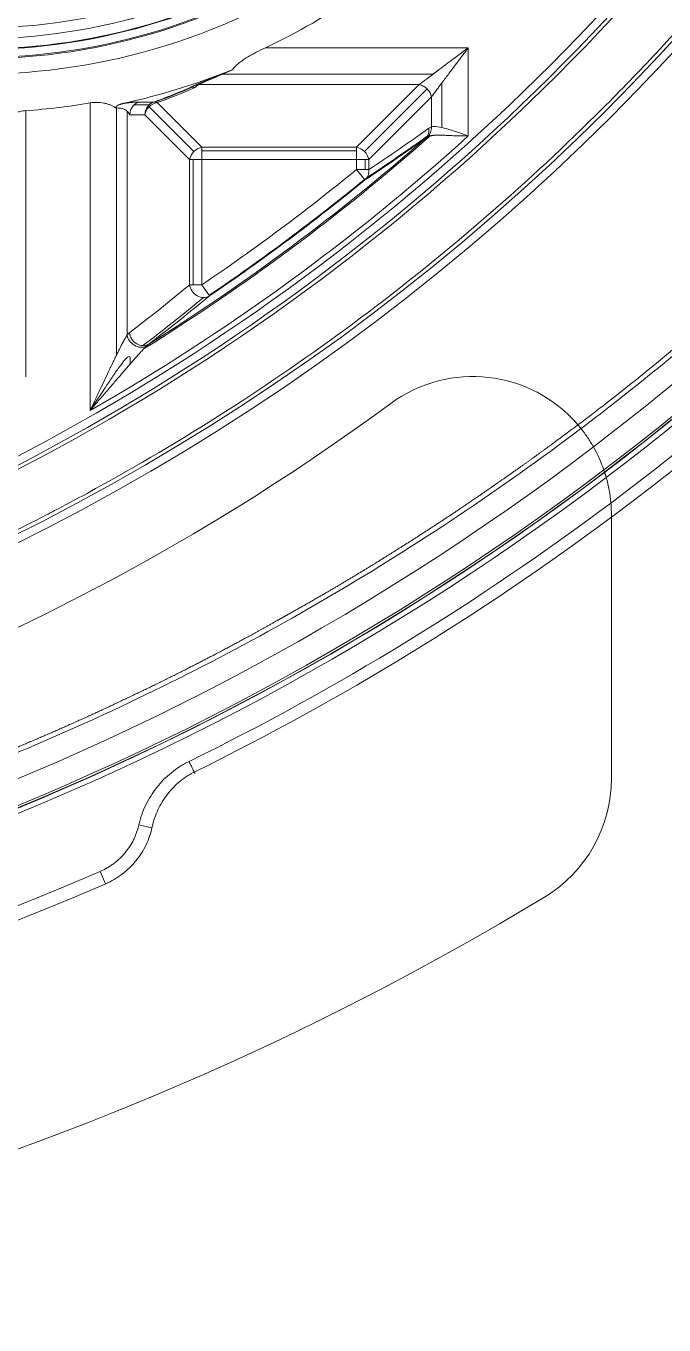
# Model space of a CAD drawing. Header units: millimetres. Extents: x 473 to 1051, y 289 to 609.
# Drawn here: x 671.45 to 695.4, y 348.24 to 396.96 of the extents above; entities that cross this region are included whole.
import ezdxf

# ---------------------------------------------------------------- set-up
doc = ezdxf.new("R2010")
doc.units = ezdxf.units.MM
doc.layers.add('core', color=7, linetype='Continuous', lineweight=20)

msp = doc.modelspace()

# ---------------------------------------------------------------- linework, layer by layer
at = {"layer": 'core', "lineweight": 13}
for p, q in [((688.052, 396.148), (680.441, 396.148)), ((688.052, 392.839), (688.052, 396.148)), ((686.727, 395.154), (678.814, 395.154)), ((677.93, 394.761), (686.204, 394.761)), ((683.853, 392.411), (686.204, 394.761)), ((687.058, 394.823), (687.058, 393.155)), ((684.157, 392.252), (686.508, 394.603)), ((686.666, 394.299), (684.315, 391.948)), ((686.666, 394.299), (686.666, 393.174)), ((671.453, 383.8), (671.453, 393.786)), ((673.859, 394.076), (673.859, 382.538)), ((674.853, 393.887), (674.853, 384.622)), ((675.245, 385.368), (675.245, 393.772)), ((677.754, 392.252), (676.077, 393.93)), ((676.381, 394.088), (678.058, 392.411)), ((677.596, 391.948), (675.919, 393.626)), ((683.853, 392.411), (678.058, 392.411)), ((678.058, 391.948), (678.058, 392.411)), ((678.058, 392.28), (683.853, 392.28)), ((683.853, 392.411), (683.853, 391.948)), ((677.596, 391.948), (678.058, 391.948)), ((677.596, 391.948), (677.596, 387.255)), ((677.727, 391.948), (677.727, 387.255)), ((678.058, 391.948), (683.853, 391.948)), ((678.058, 387.255), (678.058, 391.948)), ((683.853, 391.948), (684.315, 391.948)), ((683.853, 391.948), (683.853, 391.575)), ((684.184, 391.948), (684.184, 391.575)), ((684.315, 391.575), (684.315, 391.948)), ((684.315, 391.575), (683.853, 391.575)), ((683.853, 391.575), (684.171, 391.186)), ((678.058, 387.255), (677.596, 387.255)), ((678.058, 387.255), (678.34, 386.84)), ((676.182, 366.883), (675.688, 366.995)), ((674.444, 364.79), (674.243, 365.255))]:
    msp.add_line(p, q, dxfattribs=at)
at = {"layer": 'core', "lineweight": 18}
msp.add_line((693.422, 378.536), (693.422, 368.74), dxfattribs=at)
msp.add_line((693.422, 378.536), (693.422, 368.74), dxfattribs=at)
for centre, radius, start, end in [((633.422, 459.219), 100.547, 306.63636, 233.36541), ((633.422, 459.219), 99.038, 307.10125, 78.9399), ((633.422, 459.219), 98.958, 307.11669, 78.9275), ((633.422, 459.219), 98.032, 307.23998, 37.69294), ((669.638, 418.979), 25.259, 295.3221, 304.3965), ((669.638, 418.979), 25.515, 282.4158, 291.5267), ((669.638, 418.979), 25.259, 274.1211, 279.6194), ((688.222, 378.613), 5.2, 40.6312, 126.3111), ((688.222, 378.613), 5.2, 40.6236, 126.3111), ((633.422, 453.183), 87.341, 233.68891, 306.31109), ((633.422, 453.183), 87.341, 233.68891, 306.31109), ((633.422, 459.219), 98.032, 232.76002, 307.23998), ((688.222, 378.613), 5.2, 19.0456, 29.5258), ((688.222, 378.613), 5.2, 19.0456, 29.5258), ((633.422, 459.219), 99.038, 232.89875, 307.10125), ((633.422, 459.219), 98.958, 232.88331, 307.11669), ((688.222, 378.613), 5.2, 5.0557, 15.7619), ((688.222, 378.613), 5.2, 5.0557, 15.7619), ((633.422, 459.219), 100.547, 296.1974, 306.63636), ((688.222, 368.74), 5.2, 301.2018, 360), ((688.222, 368.74), 5.2, 301.2018, 360), ((633.422, 459.219), 102.955, 246.5187, 293.4813), ((633.422, 459.219), 110.98, 238.79815, 301.20185), ((633.422, 459.219), 110.98, 238.79815, 301.20185)]:
    msp.add_arc(centre, radius, start, end, dxfattribs=at)
at = {"layer": 'core', "lineweight": 13}
for centre, radius, start, end in [((633.422, 459.219), 100.107, 306.80958, 233.19042), ((633.422, 459.219), 99.239, 307.05866, 79.0173), ((633.422, 459.219), 99.048, 307.09926, 78.94197), ((669.638, 418.979), 23.825, 155, 0), ((669.638, 418.979), 23.246, 155, 0), ((669.638, 418.979), 23.204, 155, 360), ((669.638, 418.979), 22.9, 155, 0), ((669.638, 418.979), 22.88, 155, 0), ((669.638, 418.979), 22.498, 155, 0), ((669.638, 418.979), 22.094, 155, 0), ((633.422, 453.183), 81.599, 285.2276, 317.57723), ((633.422, 453.183), 81.901, 285.2276, 317.85004), ((633.422, 453.183), 82.043, 285.2276, 318.07058), ((633.422, 453.183), 81.4, 299.78646, 312.15484), ((633.422, 453.183), 80.445, 301.84625, 311.39497), ((633.422, 453.183), 80.395, 302.03378, 311.26292), ((633.422, 453.183), 79.617, 304.09967, 309.30282), ((633.422, 453.183), 80.094, 304.09967, 309.30282), ((633.422, 453.183), 80.119, 304.09967, 309.30282), ((633.422, 459.219), 99.048, 232.90074, 307.09926), ((633.422, 459.219), 99.239, 232.94134, 307.05866), ((633.422, 459.219), 100.107, 296.17018, 306.80958), ((633.422, 459.219), 102.449, 246.5187, 293.4813)]:
    msp.add_arc(centre, radius, start, end, dxfattribs=at)
for centre, major_axis, ratio, start_param, end_param in [((633.422, 453.655), (0, 84.612), 0.999984, 3.370106, 4.481642), ((633.422, 453.651), (0, 84.914), 0.999984, 3.371907, 4.479839), ((669.638, 413.864), (0, 20.913), 0.969623, 3.476065, 3.550126), ((669.638, 414.229), (0, 21.308), 0.969623, 3.474034, 3.547647), ((675.938, 418.979), (25.755, 0), 0.969623, 4.696133, 4.71787), ((676.381, 393.626), (-0.006, 0.503), 0.918762, 0.267949, 1.559001), ((676.381, 393.626), (-0.356, -0.356), 0.854588, 4.005238, 5.41954), ((676.381, 393.626), (0.169, -0.474), 0.615357, 2.617025, 3.008592), ((675.573, 418.979), (26.15, 0), 0.969623, 4.703985, 4.725629), ((642.572, 453.183), (75.019, 0), 0.992534, 5.301333, 5.338141), ((642.98, 453.183), (74.576, 0), 0.992534, 5.299878, 5.33674), ((686.113, 393.129), (0.293, -0.409), 0.884211, 0.112283, 1.006954), ((678.058, 391.948), (0.356, 0.356), 0.854588, 0.863645, 2.277948), ((683.853, 391.948), (0.356, -0.356), 0.854588, 0.863645, 2.277948), ((683.853, 391.575), (0.277, -0.42), 0.889007, 0.114547, 1.03955), ((622.429, 453.183), (-86.346, 0), 0.992534, 2.230328, 2.263882), ((678.058, 387.255), (0.32, -0.388), 0.873673, 4.088235, 6.175403), ((622.837, 453.183), (86.789, 0), 0.992534, 5.36939, 5.40293), ((675.799, 385.456), (-0.307, 0.399), 0.879097, 0.976002, 3.031569), ((675.707, 385.368), (-0.381, 0.328), 0.834953, 0.800025, 2.783178)]:
    msp.add_ellipse(centre, major_axis=major_axis, ratio=ratio, start_param=start_param, end_param=end_param, dxfattribs=at)
at = {"layer": 'core', "lineweight": 18}
for centre, major_axis, start_param, end_param in [((633.421, 459.801), (97.494, 0.055), 5.374757, 5.423147), ((633.421, 459.799), (97.67, 0.055), 5.37335, 5.423238), ((633.421, 459.801), (97.494, 0.055), 5.358545, 5.374757)]:
    msp.add_ellipse(centre, major_axis=major_axis, ratio=0.999945, start_param=start_param, end_param=end_param, dxfattribs=at)
at = {"layer": 'core', "lineweight": 13}
for points, knots in [([(652.704, 371.417), (653.182, 371.529), (653.659, 371.645), (654.61, 371.886), (655.56, 372.135), (656.504, 372.4), (657.211, 372.605), (657.447, 372.675), (657.917, 372.816), (658.151, 372.887), (660.259, 373.539), (662.107, 374.182), (665.752, 375.594), (667.548, 376.363), (670.205, 377.61), (671.085, 378.042), (672.176, 378.601), (672.393, 378.714), (672.828, 378.941), (673.478, 379.285), (674.122, 379.637), (676.257, 380.827), (677.923, 381.833), (681.173, 383.952), (684.343, 386.178), (687.352, 388.615), (690.28, 391.159), (691.704, 392.484), (693.777, 394.552), (694.458, 395.256), (695.798, 396.69), (696.454, 397.416), (698.379, 399.624), (699.605, 401.134), (701.945, 404.226), (704.174, 407.392), (706.181, 410.705), (708.077, 414.091), (708.968, 415.821), (710.012, 418.03), (710.319, 418.697), (710.619, 419.368), (710.817, 419.817), (710.915, 420.042), (711.399, 421.168), (711.771, 422.075), (712.837, 424.81), (713.483, 426.655), (714.646, 430.389), (715.164, 432.277), (715.616, 434.187)], [0, 0, 0, 0, 0.015625, 0.015625, 0.03125, 0.046875, 0.046875, 0.054688, 0.054688, 0.0625, 0.0625, 0.125, 0.125, 0.1875, 0.1875, 0.21875, 0.21875, 0.226563, 0.226563, 0.234375, 0.25, 0.25, 0.3125, 0.3125, 0.375, 0.4375, 0.4375, 0.5, 0.5, 0.53125, 0.53125, 0.5625, 0.5625, 0.625, 0.625, 0.6875, 0.75, 0.75, 0.8125, 0.8125, 0.828125, 0.835938, 0.835938, 0.84375, 0.84375, 0.875, 0.875, 0.9375, 0.9375, 1, 1, 1, 1]), ([(676.252, 394.109), (676.497, 394.197), (676.735, 394.287), (677.199, 394.474), (677.423, 394.569), (677.643, 394.667)], [0, 0, 0, 0, 0.5, 0.5, 1, 1, 1, 1]), ([(677.799, 394.654), (677.772, 394.663), (677.745, 394.669), (677.693, 394.674), (677.667, 394.672), (677.643, 394.667)], [0, 0, 0, 0, 0.5, 0.5, 1, 1, 1, 1]), ([(686.204, 394.761), (686.254, 394.753), (686.362, 394.72), (686.515, 394.61), (686.625, 394.458), (686.658, 394.35), (686.666, 394.299)], [0, 0, 0, 0, 0.249774, 0.5, 0.750226, 1, 1, 1, 1]), ([(675.124, 394.061), (675.13, 394.062), (675.14, 394.063), (675.157, 394.065), (675.173, 394.067), (675.188, 394.069), (675.204, 394.071), (675.22, 394.073), (675.235, 394.075), (675.25, 394.077), (675.265, 394.079), (675.28, 394.08), (675.294, 394.082), (675.309, 394.084), (675.323, 394.085), (675.337, 394.087), (675.351, 394.088), (675.365, 394.09), (675.378, 394.091), (675.392, 394.093), (675.405, 394.094), (675.418, 394.095), (675.431, 394.097), (675.444, 394.098), (675.456, 394.099), (675.469, 394.1), (675.481, 394.101), (675.493, 394.102), (675.505, 394.103), (675.516, 394.104), (675.528, 394.104), (675.539, 394.105), (675.55, 394.106), (675.561, 394.107), (675.572, 394.107), (675.583, 394.108), (675.593, 394.108), (675.603, 394.109), (675.613, 394.109), (675.623, 394.11), (675.633, 394.11), (675.643, 394.11), (675.652, 394.11), (675.661, 394.11), (675.67, 394.11), (675.679, 394.111), (675.688, 394.11), (675.694, 394.11), (675.696, 394.11)], [0, 0, 0, 0, 0.02197, 0.043892, 0.065769, 0.087603, 0.109397, 0.131153, 0.152874, 0.174562, 0.19622, 0.217851, 0.239456, 0.261039, 0.282602, 0.304147, 0.325678, 0.347197, 0.368706, 0.390209, 0.411707, 0.433203, 0.4547, 0.476201, 0.497709, 0.519224, 0.540752, 0.562293, 0.583851, 0.605428, 0.627027, 0.64865, 0.6703, 0.69198, 0.713692, 0.735438, 0.757222, 0.779045, 0.80091, 0.82282, 0.844777, 0.866784, 0.888842, 0.910955, 0.933125, 0.955354, 0.977645, 1, 1, 1, 1]), ([(675.696, 394.11), (675.648, 394.096), (675.601, 394.073), (675.517, 394.012), (675.48, 393.974), (675.418, 393.887), (675.394, 393.838), (675.361, 393.734), (675.353, 393.679), (675.353, 393.624)], [0, 0, 0, 0, 0.25, 0.25, 0.5, 0.5, 0.75, 0.75, 1, 1, 1, 1]), ([(686.53, 392.803), (686.553, 392.827), (686.573, 392.853), (686.608, 392.909), (686.623, 392.94), (686.646, 393.003), (686.655, 393.036), (686.665, 393.104), (686.667, 393.139), (686.666, 393.174)], [0, 0, 0, 0, 0.25, 0.25, 0.5, 0.5, 0.75, 0.75, 1, 1, 1, 1]), ([(675.245, 385.368), (675.233, 385.349), (675.221, 385.329), (675.196, 385.287), (675.183, 385.264), (675.157, 385.218), (675.143, 385.193), (675.117, 385.144), (675.103, 385.118), (675.062, 385.04), (675.034, 384.986), (674.978, 384.875), (674.949, 384.818), (674.893, 384.703), (674.864, 384.645), (674.807, 384.527), (674.778, 384.468), (674.72, 384.347), (674.691, 384.287), (674.647, 384.195), (674.632, 384.165), (674.603, 384.103), (674.588, 384.072), (674.514, 383.918), (674.455, 383.794), (674.337, 383.545), (674.278, 383.42), (674.159, 383.169), (674.099, 383.043), (674.01, 382.854), (673.965, 382.76), (673.912, 382.649), (673.889, 382.602), (673.874, 382.57), (673.866, 382.554), (673.859, 382.538)], [0, 0, 0, 0, 0.03125, 0.03125, 0.0625, 0.0625, 0.09375, 0.09375, 0.125, 0.125, 0.1875, 0.1875, 0.25, 0.25, 0.3125, 0.3125, 0.375, 0.375, 0.4375, 0.4375, 0.46875, 0.46875, 0.5, 0.5, 0.625, 0.625, 0.75, 0.75, 0.875, 0.875, 0.9375, 0.96875, 0.984375, 0.984375, 1, 1, 1, 1]), ([(675.969, 384.949), (675.951, 384.932), (675.932, 384.914), (675.894, 384.875), (675.875, 384.855), (675.836, 384.814), (675.815, 384.792), (675.775, 384.749), (675.754, 384.726), (675.692, 384.658), (675.65, 384.611), (675.565, 384.515), (675.522, 384.467), (675.435, 384.368), (675.392, 384.318), (675.304, 384.218), (675.26, 384.167), (675.172, 384.065), (675.127, 384.013), (675.038, 383.91), (674.994, 383.857), (674.859, 383.701), (674.769, 383.596), (674.588, 383.385), (674.498, 383.28), (674.316, 383.068), (674.225, 382.963), (674.088, 382.804), (674.02, 382.724), (673.951, 382.644), (673.905, 382.591), (673.882, 382.565), (673.859, 382.538)], [0, 0, 0, 0, 0.03125, 0.03125, 0.0625, 0.0625, 0.09375, 0.09375, 0.125, 0.125, 0.1875, 0.1875, 0.25, 0.25, 0.3125, 0.3125, 0.375, 0.375, 0.4375, 0.4375, 0.5, 0.5, 0.625, 0.625, 0.75, 0.75, 0.875, 0.875, 0.9375, 0.96875, 0.96875, 1, 1, 1, 1]), ([(675.357, 384.278), (675.357, 384.279), (675.357, 384.28), (675.364, 384.346), (675.368, 384.404), (675.367, 384.497), (675.361, 384.532), (675.334, 384.566), (675.312, 384.565), (675.257, 384.533), (675.224, 384.503), (675.115, 384.385), (675.032, 384.277), (674.862, 384.042), (674.775, 383.915), (674.595, 383.651), (674.504, 383.515), (674.231, 383.103), (674.046, 382.821), (673.859, 382.538)], [0, 0, 0, 0, 0.00116, 0.00116, 0.072505, 0.072505, 0.143851, 0.143851, 0.215197, 0.215197, 0.286543, 0.286543, 0.429234, 0.429234, 0.571926, 0.571926, 0.714617, 0.714617, 1, 1, 1, 1]), ([(675.688, 366.995), (675.703, 367.06), (675.719, 367.123), (675.747, 367.218), (675.756, 367.25), (675.776, 367.312), (675.787, 367.344), (675.841, 367.499), (675.891, 367.62), (676.004, 367.854), (676.066, 367.968), (676.204, 368.189), (676.279, 368.296), (676.442, 368.503), (676.529, 368.601), (676.712, 368.786), (676.809, 368.873), (677.011, 369.036), (677.117, 369.113), (677.283, 369.219), (677.34, 369.253), (677.454, 369.318), (677.513, 369.349), (677.572, 369.378)], [0, 0, 0, 0, 0.0625, 0.0625, 0.09375, 0.09375, 0.125, 0.125, 0.25, 0.25, 0.375, 0.375, 0.5, 0.5, 0.625, 0.625, 0.75, 0.75, 0.875, 0.875, 0.9375, 0.9375, 1, 1, 1, 1]), ([(677.795, 368.924), (677.795, 368.923), (677.795, 368.924), (677.79, 368.933), (677.786, 368.941), (677.776, 368.962), (677.769, 368.976), (677.753, 369.008), (677.744, 369.027), (677.723, 369.069), (677.712, 369.093), (677.687, 369.143), (677.674, 369.17), (677.646, 369.226), (677.632, 369.255), (677.602, 369.315), (677.587, 369.346), (677.572, 369.377)], [0, 0, 0, 0, 0.125, 0.125, 0.25, 0.25, 0.375, 0.375, 0.5, 0.5, 0.625, 0.625, 0.75, 0.75, 0.875, 0.875, 1, 1, 1, 1]), ([(674.243, 365.255), (674.333, 365.294), (674.42, 365.338), (674.547, 365.411), (674.609, 365.45), (674.67, 365.492), (674.71, 365.52), (674.73, 365.535), (674.828, 365.608), (674.902, 365.671), (675.044, 365.806), (675.11, 365.877), (675.236, 366.028), (675.294, 366.107), (675.4, 366.27), (675.448, 366.355), (675.502, 366.465), (675.513, 366.487), (675.533, 366.531), (675.543, 366.554), (675.572, 366.622), (675.625, 366.758), (675.666, 366.899), (675.688, 366.995)], [0, 0, 0, 0, 0.125, 0.125, 0.1875, 0.21875, 0.21875, 0.25, 0.25, 0.375, 0.375, 0.5, 0.5, 0.625, 0.625, 0.75, 0.75, 0.78125, 0.78125, 0.8125, 0.8125, 0.875, 1, 1, 1, 1])]:
    msp.add_open_spline(points, degree=3, knots=knots, dxfattribs=at)
at = {"layer": 'core', "lineweight": 18}
for points, degree, knots in [([(680.441, 396.148), (680.325, 396.093), (680.21, 396.036), (680.04, 395.947), (679.984, 395.916), (679.9, 395.869), (679.872, 395.854), (679.817, 395.821), (679.789, 395.805), (679.707, 395.755), (679.654, 395.721), (679.549, 395.651), (679.498, 395.614), (679.425, 395.556), (679.401, 395.536), (679.355, 395.496), (679.333, 395.475), (679.29, 395.433), (679.27, 395.411), (679.233, 395.366), (679.216, 395.343), (679.201, 395.319)], 3, [0, 0, 0, 0, 0.25, 0.25, 0.375, 0.375, 0.4375, 0.4375, 0.5, 0.5, 0.625, 0.625, 0.75, 0.75, 0.8125, 0.8125, 0.875, 0.875, 0.9375, 0.9375, 1, 1, 1, 1]), ([(686.204, 394.761), (686.207, 394.763), (686.212, 394.768), (686.221, 394.774), (686.23, 394.781), (686.239, 394.788), (686.249, 394.795), (686.258, 394.802), (686.268, 394.809), (686.278, 394.817), (686.289, 394.825), (686.299, 394.833), (686.31, 394.841), (686.321, 394.849), (686.333, 394.858), (686.344, 394.866), (686.356, 394.875), (686.368, 394.884), (686.381, 394.893), (686.393, 394.903), (686.406, 394.912), (686.419, 394.922), (686.433, 394.932), (686.446, 394.942), (686.46, 394.953), (686.474, 394.963), (686.488, 394.974), (686.503, 394.985), (686.518, 394.996), (686.533, 395.007), (686.548, 395.019), (686.563, 395.03), (686.579, 395.042), (686.595, 395.054), (686.611, 395.067), (686.628, 395.079), (686.645, 395.092), (686.662, 395.104), (686.679, 395.117), (686.696, 395.13), (686.714, 395.144), (686.732, 395.157), (686.75, 395.171), (686.769, 395.185), (686.787, 395.199), (686.806, 395.213), (686.825, 395.227), (686.845, 395.242), (686.864, 395.257), (686.884, 395.272), (686.904, 395.287), (686.925, 395.302), (686.976, 395.341), (687.063, 395.406), (687.189, 395.5), (687.328, 395.604), (687.434, 395.684), (687.503, 395.736), (687.534, 395.759), (687.566, 395.783), (687.6, 395.808), (687.636, 395.835), (687.674, 395.864), (687.715, 395.894), (687.757, 395.926), (687.801, 395.959), (687.848, 395.994), (687.896, 396.03), (687.946, 396.068), (687.999, 396.107), (688.034, 396.134), (688.052, 396.148)], 3, [0, 0, 0, 0, 0.007001, 0.014065, 0.021193, 0.028387, 0.035647, 0.042973, 0.050366, 0.057827, 0.065357, 0.072955, 0.080624, 0.088362, 0.096172, 0.104053, 0.112005, 0.120031, 0.128129, 0.136301, 0.144547, 0.152867, 0.161262, 0.169733, 0.178279, 0.186902, 0.195601, 0.204378, 0.213231, 0.222163, 0.231172, 0.240261, 0.249428, 0.258674, 0.268, 0.277406, 0.286892, 0.296459, 0.306106, 0.315835, 0.325645, 0.335537, 0.34551, 0.355566, 0.365705, 0.375926, 0.38623, 0.396617, 0.407088, 0.417643, 0.428281, 0.439004, 0.449811, 0.509155, 0.573537, 0.642978, 0.717495, 0.731398, 0.746266, 0.762099, 0.778899, 0.796663, 0.815393, 0.835089, 0.855751, 0.877378, 0.899971, 0.923529, 0.948054, 0.973544, 1, 1, 1, 1]), ([(688.052, 396.148), (688.046, 396.139), (688.033, 396.121), (688.013, 396.095), (687.994, 396.07), (687.975, 396.045), (687.957, 396.02), (687.938, 395.996), (687.921, 395.972), (687.903, 395.949), (687.886, 395.926), (687.869, 395.904), (687.853, 395.882), (687.837, 395.861), (687.821, 395.84), (687.806, 395.82), (687.791, 395.8), (687.777, 395.78), (687.762, 395.761), (687.748, 395.743), (687.735, 395.725), (687.722, 395.707), (687.709, 395.69), (687.697, 395.673), (687.684, 395.657), (687.673, 395.642), (687.661, 395.626), (687.65, 395.612), (687.639, 395.597), (687.629, 395.583), (687.592, 395.534), (687.53, 395.451), (687.445, 395.338), (687.365, 395.232), (687.292, 395.133), (687.235, 395.057), (687.192, 395.001), (687.163, 394.961), (687.134, 394.923), (687.106, 394.886), (687.078, 394.849), (687.051, 394.814), (687.025, 394.779), (687, 394.745), (686.975, 394.712), (686.951, 394.681), (686.928, 394.65), (686.906, 394.62), (686.884, 394.591), (686.863, 394.563), (686.843, 394.536), (686.823, 394.509), (686.804, 394.484), (686.786, 394.46), (686.769, 394.436), (686.752, 394.414), (686.736, 394.393), (686.72, 394.372), (686.706, 394.352), (686.692, 394.334), (686.678, 394.316), (686.67, 394.305), (686.666, 394.299)], 3, [0, 0, 0, 0, 0.012884, 0.025544, 0.037979, 0.050189, 0.062175, 0.073937, 0.085474, 0.096787, 0.107875, 0.118739, 0.129378, 0.139793, 0.149983, 0.159949, 0.16969, 0.179207, 0.1885, 0.197568, 0.206412, 0.215031, 0.223426, 0.231596, 0.239542, 0.247264, 0.254761, 0.262033, 0.269082, 0.275906, 0.282506, 0.342512, 0.399276, 0.452805, 0.503107, 0.550195, 0.571332, 0.592143, 0.61263, 0.632796, 0.652642, 0.67217, 0.691382, 0.71028, 0.728866, 0.747143, 0.765113, 0.782779, 0.800144, 0.81721, 0.83398, 0.850458, 0.866647, 0.882551, 0.898173, 0.913517, 0.928587, 0.943389, 0.957926, 0.972203, 0.986226, 1, 1, 1, 1]), ([(677.643, 394.667), (677.648, 394.669), (677.659, 394.674), (677.676, 394.681), (677.693, 394.689), (677.71, 394.696), (677.727, 394.704), (677.745, 394.711), (677.762, 394.719), (677.78, 394.727), (677.799, 394.735), (677.817, 394.743), (677.836, 394.751), (677.855, 394.759), (677.874, 394.767), (677.893, 394.775), (677.913, 394.783), (677.933, 394.792), (677.953, 394.8), (677.973, 394.809), (677.994, 394.817), (678.014, 394.826), (678.035, 394.835), (678.056, 394.844), (678.078, 394.853), (678.1, 394.862), (678.121, 394.871), (678.143, 394.88), (678.166, 394.89), (678.188, 394.899), (678.211, 394.909), (678.234, 394.918), (678.257, 394.928), (678.281, 394.938), (678.304, 394.948), (678.328, 394.958), (678.363, 394.972), (678.41, 394.992), (678.468, 395.016), (678.526, 395.041), (678.584, 395.066), (678.643, 395.091), (678.702, 395.116), (678.761, 395.141), (678.821, 395.166), (678.88, 395.192), (678.94, 395.218), (678.98, 395.235), (679.001, 395.244)], 3, [0, 0, 0, 0, 0.014452, 0.028962, 0.04353, 0.058158, 0.072849, 0.087602, 0.10242, 0.117304, 0.132256, 0.147276, 0.162368, 0.17753, 0.192766, 0.208077, 0.223463, 0.238926, 0.254468, 0.270089, 0.285791, 0.301575, 0.317443, 0.333394, 0.349432, 0.365556, 0.381768, 0.398069, 0.414461, 0.430943, 0.447517, 0.464185, 0.480947, 0.497805, 0.514758, 0.531809, 0.548958, 0.58994, 0.630912, 0.671877, 0.712841, 0.753809, 0.794787, 0.83578, 0.876792, 0.91783, 0.958897, 1, 1, 1, 1]), ([(679.201, 395.319), (679.188, 395.313), (679.164, 395.303), (679.128, 395.287), (679.092, 395.272), (679.057, 395.257), (679.022, 395.242), (678.988, 395.227), (678.954, 395.213), (678.921, 395.199), (678.888, 395.185), (678.856, 395.171), (678.824, 395.158), (678.793, 395.145), (678.763, 395.132), (678.733, 395.119), (678.703, 395.106), (678.674, 395.094), (678.646, 395.082), (678.618, 395.07), (678.59, 395.059), (678.563, 395.048), (678.537, 395.036), (678.511, 395.026), (678.486, 395.015), (678.461, 395.004), (678.437, 394.994), (678.413, 394.984), (678.39, 394.974), (678.367, 394.965), (678.345, 394.955), (678.323, 394.946), (678.302, 394.937), (678.282, 394.928), (678.262, 394.92), (678.242, 394.911), (678.223, 394.903), (678.204, 394.895), (678.186, 394.887), (678.169, 394.88), (678.152, 394.872), (678.136, 394.865), (678.12, 394.858), (678.104, 394.851), (678.09, 394.844), (678.075, 394.837), (678.061, 394.831), (678.048, 394.825), (678.035, 394.819), (678.023, 394.813), (678.012, 394.807), (678, 394.801), (677.99, 394.796), (677.98, 394.79), (677.97, 394.785), (677.961, 394.78), (677.952, 394.775), (677.944, 394.77), (677.937, 394.766), (677.932, 394.763), (677.93, 394.761)], 3, [0, 0, 0, 0, 0.026613, 0.052888, 0.078824, 0.104422, 0.129682, 0.154604, 0.179188, 0.203436, 0.227346, 0.25092, 0.274158, 0.297059, 0.319626, 0.341857, 0.363753, 0.385314, 0.406542, 0.427436, 0.447997, 0.468225, 0.488122, 0.507686, 0.52692, 0.545823, 0.564397, 0.582641, 0.600557, 0.618145, 0.635406, 0.652341, 0.668951, 0.685237, 0.701199, 0.716838, 0.732157, 0.747155, 0.761835, 0.776197, 0.790243, 0.803975, 0.817394, 0.830501, 0.8433, 0.855791, 0.867977, 0.87986, 0.891442, 0.902728, 0.913718, 0.924417, 0.934828, 0.944955, 0.954802, 0.964372, 0.973672, 0.982706, 0.99148, 1, 1, 1, 1]), ([(677.799, 394.654), (677.805, 394.66), (677.816, 394.671), (677.832, 394.686), (677.845, 394.698), (677.855, 394.707), (677.864, 394.713), (677.871, 394.719), (677.879, 394.725), (677.886, 394.73), (677.895, 394.736), (677.903, 394.742), (677.912, 394.748), (677.921, 394.755), (677.927, 394.759), (677.93, 394.761)], 3, [0, 0, 0, 0, 0.160766, 0.297599, 0.408451, 0.491772, 0.544159, 0.597557, 0.651971, 0.707403, 0.76386, 0.821344, 0.87986, 0.939411, 1, 1, 1, 1]), ([(671.453, 393.786), (671.374, 393.78), (671.297, 393.769), (671.184, 393.743), (671.147, 393.733), (671.092, 393.716), (671.074, 393.711), (671.038, 393.698), (671.02, 393.691), (670.931, 393.658), (670.865, 393.626), (670.77, 393.574), (670.739, 393.555), (670.679, 393.517), (670.65, 393.497), (670.621, 393.476)], 3, [0, 0, 0, 0, 0.25, 0.25, 0.375, 0.375, 0.4375, 0.4375, 0.5, 0.5, 0.75, 0.75, 0.875, 0.875, 1, 1, 1, 1]), ([(674.808, 393.894), (674.746, 393.935), (674.68, 393.971), (674.572, 394.016), (674.535, 394.029), (674.457, 394.053), (674.417, 394.063), (674.295, 394.087), (674.211, 394.096), (674.101, 394.097), (674.079, 394.097), (674.035, 394.096), (673.969, 394.092), (673.903, 394.083), (673.859, 394.076)], 3, [0, 0, 0, 0, 0.25, 0.25, 0.375, 0.375, 0.5, 0.5, 0.75, 0.75, 0.8125, 0.8125, 0.875, 1, 1, 1, 1]), ([(675.244, 393.767), (675.233, 393.781), (675.221, 393.793), (675.195, 393.813), (675.18, 393.821), (675.15, 393.836), (675.134, 393.843), (675.1, 393.855), (675.083, 393.86), (675.027, 393.872), (674.987, 393.878), (674.902, 393.886), (674.856, 393.887), (674.807, 393.888)], 3, [0, 0, 0, 0, 0.125, 0.125, 0.25, 0.25, 0.375, 0.375, 0.5, 0.5, 0.75, 0.75, 1, 1, 1, 1]), ([(674.808, 393.894), (674.809, 393.896), (674.81, 393.899), (674.813, 393.904), (674.816, 393.908), (674.819, 393.913), (674.822, 393.917), (674.825, 393.922), (674.829, 393.926), (674.833, 393.93), (674.836, 393.935), (674.841, 393.939), (674.845, 393.943), (674.85, 393.947), (674.854, 393.951), (674.859, 393.955), (674.865, 393.959), (674.87, 393.963), (674.876, 393.967), (674.881, 393.971), (674.887, 393.975), (674.893, 393.978), (674.9, 393.982), (674.906, 393.986), (674.913, 393.989), (674.92, 393.993), (674.927, 393.996), (674.935, 394), (674.942, 394.003), (674.95, 394.007), (674.958, 394.01), (674.966, 394.013), (674.975, 394.017), (674.983, 394.02), (674.992, 394.023), (675.001, 394.026), (675.01, 394.029), (675.02, 394.032), (675.029, 394.035), (675.039, 394.038), (675.049, 394.041), (675.059, 394.044), (675.069, 394.046), (675.08, 394.049), (675.091, 394.052), (675.102, 394.054), (675.113, 394.057), (675.121, 394.059), (675.124, 394.06)], 3, [0, 0, 0, 0, 0.016935, 0.033845, 0.050749, 0.067667, 0.08462, 0.101626, 0.118707, 0.135881, 0.153167, 0.170584, 0.18815, 0.205883, 0.223801, 0.241919, 0.260255, 0.278824, 0.297641, 0.316721, 0.336077, 0.355723, 0.375671, 0.395934, 0.416524, 0.43745, 0.458725, 0.480357, 0.502357, 0.524734, 0.547496, 0.570651, 0.594208, 0.618173, 0.642554, 0.667358, 0.692591, 0.718258, 0.744366, 0.770921, 0.797927, 0.825389, 0.853313, 0.881702, 0.910562, 0.939895, 0.969707, 1, 1, 1, 1]), ([(688.052, 392.839), (687.907, 392.889), (687.762, 392.939), (687.486, 393.033), (687.353, 393.076), (687.11, 393.145), (686.998, 393.171), (686.806, 393.196), (686.726, 393.194), (686.666, 393.174)], 3, [0, 0, 0, 0, 0.25, 0.25, 0.5, 0.5, 0.75, 0.75, 1, 1, 1, 1]), ([(686.53, 392.803), (686.533, 392.805), (686.539, 392.808), (686.548, 392.812), (686.557, 392.816), (686.567, 392.82), (686.578, 392.824), (686.589, 392.828), (686.601, 392.832), (686.613, 392.835), (686.626, 392.839), (686.639, 392.842), (686.653, 392.845), (686.668, 392.848), (686.684, 392.851), (686.7, 392.854), (686.717, 392.856), (686.735, 392.859), (686.754, 392.861), (686.773, 392.862), (686.794, 392.864), (686.816, 392.865), (686.838, 392.866), (686.861, 392.867), (686.886, 392.868), (686.912, 392.868), (686.938, 392.868), (686.966, 392.868), (686.995, 392.868), (687.025, 392.867), (687.057, 392.866), (687.089, 392.865), (687.144, 392.863), (687.222, 392.859), (687.325, 392.854), (687.432, 392.848), (687.528, 392.844), (687.609, 392.84), (687.673, 392.838), (687.736, 392.837), (687.796, 392.836), (687.853, 392.836), (687.907, 392.837), (687.958, 392.837), (688.006, 392.838), (688.037, 392.839), (688.052, 392.839)], 3, [0, 0, 0, 0, 0.008889, 0.018166, 0.027833, 0.037891, 0.048341, 0.059186, 0.070427, 0.082066, 0.094105, 0.106545, 0.119389, 0.132638, 0.146295, 0.160362, 0.174843, 0.189739, 0.205054, 0.220791, 0.236953, 0.253545, 0.27057, 0.288033, 0.305939, 0.324293, 0.343101, 0.36237, 0.382105, 0.402315, 0.423008, 0.444192, 0.465876, 0.527575, 0.589867, 0.652826, 0.716484, 0.754146, 0.790451, 0.825307, 0.858628, 0.890335, 0.920365, 0.948669, 0.975217, 1, 1, 1, 1]), ([(574.678, 382.001), (574.969, 381.782), (575.589, 381.339), (576.221, 380.853), (576.867, 380.387), (577.521, 379.931), (578.177, 379.478), (578.835, 379.028), (579.495, 378.581), (580.162, 378.145), (580.841, 377.728), (580.848, 377.724), (580.856, 377.719), (580.863, 377.714), (580.87, 377.71), (580.877, 377.705), (580.884, 377.7), (580.892, 377.696), (580.899, 377.691), (580.906, 377.687), (580.913, 377.682), (580.921, 377.677), (580.928, 377.673), (580.935, 377.668), (580.942, 377.663), (580.95, 377.659), (580.957, 377.654), (586.513, 374.107), (592.496, 371.34), (592.504, 371.336), (592.512, 371.333), (592.52, 371.329), (592.527, 371.325), (592.535, 371.322), (592.543, 371.318), (592.551, 371.315), (592.559, 371.311), (592.566, 371.307), (592.574, 371.304), (592.582, 371.3), (592.59, 371.297), (592.598, 371.293), (592.605, 371.289), (592.613, 371.286), (592.621, 371.282), (593.339, 370.937), (594.065, 370.608), (594.797, 370.292), (595.53, 369.978), (596.268, 369.676), (596.999, 369.358), (597.743, 369.073), (598.489, 368.792), (599.232, 368.503), (599.976, 368.217), (600.729, 367.954), (601.482, 367.694), (602.237, 367.437), (602.992, 367.183), (603.752, 366.941), (604.516, 366.715), (604.533, 366.71), (604.549, 366.705), (604.565, 366.7), (604.582, 366.695), (604.598, 366.69), (604.615, 366.685), (604.631, 366.68), (604.648, 366.675), (604.664, 366.67), (604.68, 366.665), (604.697, 366.66), (604.713, 366.655), (604.73, 366.65), (604.746, 366.645), (604.762, 366.64), (604.795, 366.63), (604.812, 366.625), (604.828, 366.62), (604.844, 366.615), (604.861, 366.61), (604.877, 366.604), (604.894, 366.599), (604.91, 366.594), (604.926, 366.589), (604.943, 366.584), (604.959, 366.579), (604.976, 366.574), (604.992, 366.569), (605.008, 366.564), (605.025, 366.559), (605.041, 366.554), (605.801, 366.312), (606.565, 366.086), (607.333, 365.872), (608.102, 365.661), (608.872, 365.455), (609.642, 365.252), (610.418, 365.068), (611.195, 364.888), (611.968, 364.697), (612.747, 364.527), (613.528, 364.366), (614.31, 364.209), (615.091, 364.051), (615.875, 363.909), (616.661, 363.773), (617.448, 363.652), (617.457, 363.651), (617.465, 363.649), (617.474, 363.648), (617.482, 363.647), (617.491, 363.645), (617.499, 363.644), (617.508, 363.642), (617.516, 363.641), (617.525, 363.64), (617.533, 363.638), (617.542, 363.637), (617.55, 363.635), (617.559, 363.634), (617.567, 363.633), (617.575, 363.631), (617.584, 363.63), (624.086, 362.56), (630.673, 362.374), (633.962, 362.282), (637.25, 362.411), (637.267, 362.412), (637.284, 362.412), (637.301, 362.413), (637.319, 362.414), (637.336, 362.414), (637.353, 362.415), (637.37, 362.416), (637.387, 362.416), (638.177, 362.442), (638.966, 362.483), (639.756, 362.532), (640.543, 362.596), (641.332, 362.644), (642.12, 362.706), (642.908, 362.768), (643.697, 362.829), (643.711, 362.83), (643.725, 362.832), (643.74, 362.834), (643.754, 362.835), (643.768, 362.837), (643.783, 362.838), (643.797, 362.84), (643.828, 362.843), (643.845, 362.845), (643.861, 362.847), (643.878, 362.848), (643.895, 362.85), (643.911, 362.852), (643.928, 362.854), (643.944, 362.855), (644.725, 362.963), (645.506, 363.069), (646.287, 363.176), (647.066, 363.296), (647.847, 363.4), (648.626, 363.519), (649.404, 363.646), (650.18, 363.788), (650.197, 363.791), (650.213, 363.794), (650.23, 363.797), (650.247, 363.8), (650.264, 363.802), (650.281, 363.805), (650.298, 363.808), (650.331, 363.814), (650.348, 363.817), (650.365, 363.82), (650.382, 363.823), (650.399, 363.826), (650.416, 363.829), (650.433, 363.832), (650.45, 363.835), (651.227, 363.965), (652.002, 364.11), (652.775, 364.261), (653.546, 364.425), (654.317, 364.587), (655.086, 364.76), (655.853, 364.941), (656.617, 365.137), (656.633, 365.141), (656.65, 365.145), (656.666, 365.149), (656.683, 365.153), (656.7, 365.157), (656.716, 365.161), (656.733, 365.165), (656.758, 365.171), (656.766, 365.173), (656.775, 365.176), (656.783, 365.178), (656.791, 365.18), (656.8, 365.182), (656.808, 365.184), (656.816, 365.186), (656.825, 365.188), (656.833, 365.19), (656.841, 365.192), (656.849, 365.194), (656.858, 365.196), (656.866, 365.198), (656.874, 365.2), (656.883, 365.202), (657.666, 365.388), (658.446, 365.589), (659.225, 365.797), (660, 366.015), (660.775, 366.235), (661.547, 366.464), (662.317, 366.7), (663.084, 366.947), (663.852, 367.191), (664.616, 367.444), (665.378, 367.705), (666.137, 367.975), (666.895, 368.247), (667.65, 368.529), (668.402, 368.818), (669.148, 369.12), (669.156, 369.123), (669.164, 369.126), (669.172, 369.13), (669.18, 369.133), (669.188, 369.136), (669.196, 369.139), (669.204, 369.142), (669.212, 369.145), (669.22, 369.148), (669.228, 369.152), (669.236, 369.155), (669.244, 369.158), (669.252, 369.161), (669.26, 369.164), (669.268, 369.167), (669.284, 369.174), (669.292, 369.177), (669.299, 369.18), (669.307, 369.183), (669.315, 369.186), (669.323, 369.189), (669.331, 369.193), (669.339, 369.196), (669.347, 369.199), (669.355, 369.202), (669.363, 369.205), (669.371, 369.208), (669.379, 369.212), (669.387, 369.215), (669.395, 369.218), (669.403, 369.221), (670.147, 369.508), (670.885, 369.808), (671.62, 370.115), (672.351, 370.432), (673.082, 370.751), (673.809, 371.078), (674.532, 371.411), (675.252, 371.754), (675.972, 372.095), (676.688, 372.445), (677.401, 372.801), (678.11, 373.166), (678.817, 373.533), (679.52, 373.908), (680.22, 374.289), (680.914, 374.68), (680.929, 374.689), (680.944, 374.697), (680.959, 374.706), (680.974, 374.714), (680.989, 374.722), (681.004, 374.731), (681.019, 374.739), (681.034, 374.748), (681.049, 374.756), (681.064, 374.764), (681.079, 374.773), (681.094, 374.781), (681.109, 374.79), (681.124, 374.798), (681.138, 374.807), (681.195, 374.838), (681.237, 374.862), (681.279, 374.885), (681.321, 374.909), (681.363, 374.932), (681.405, 374.956), (681.446, 374.979), (681.488, 375.003), (682.407, 375.522), (683.318, 376.056), (684.222, 376.599), (685.119, 377.156), (686.012, 377.718), (686.898, 378.293), (687.777, 378.876), (688.648, 379.472), (688.687, 379.5), (688.727, 379.527), (688.766, 379.554), (688.806, 379.582), (688.845, 379.609), (688.885, 379.636), (688.924, 379.664), (689.031, 379.738), (689.099, 379.785), (689.166, 379.832), (689.234, 379.879), (689.929, 380.365), (690.619, 380.858), (691.304, 381.359), (691.985, 381.866), (692.031, 381.899), (692.077, 381.932), (692.123, 381.965), (692.169, 381.998)], 2, [0, 0, 0, 0.005776, 0.012095, 0.018415, 0.024735, 0.031055, 0.037375, 0.043695, 0.050016, 0.056336, 0.059529, 0.059597, 0.059665, 0.059733, 0.059801, 0.059869, 0.059937, 0.060005, 0.060073, 0.060141, 0.060209, 0.060277, 0.060345, 0.060413, 0.060482, 0.060584, 0.060584, 0.164979, 0.164979, 0.165081, 0.165149, 0.165217, 0.165285, 0.165353, 0.165421, 0.165489, 0.165557, 0.165625, 0.165694, 0.165762, 0.16583, 0.165898, 0.165966, 0.166034, 0.169227, 0.175546, 0.181866, 0.188186, 0.194507, 0.200827, 0.207148, 0.213468, 0.219787, 0.226107, 0.232428, 0.238748, 0.245068, 0.251388, 0.257707, 0.264027, 0.267254, 0.26739, 0.267526, 0.267662, 0.267798, 0.267934, 0.26807, 0.268206, 0.268342, 0.268479, 0.268615, 0.268751, 0.268887, 0.269023, 0.269159, 0.269363, 0.269567, 0.269703, 0.26984, 0.269976, 0.270112, 0.270248, 0.270384, 0.27052, 0.270656, 0.270792, 0.270928, 0.271064, 0.271201, 0.271337, 0.271473, 0.2747, 0.28102, 0.28734, 0.29366, 0.29998, 0.3063, 0.31262, 0.31894, 0.32526, 0.33158, 0.3379, 0.34422, 0.35054, 0.356861, 0.36318, 0.3695, 0.372693, 0.372761, 0.372829, 0.372897, 0.372965, 0.373033, 0.373101, 0.373169, 0.373237, 0.373305, 0.373373, 0.373441, 0.37351, 0.373578, 0.373646, 0.373748, 0.373748, 0.478105, 0.478105, 0.5303, 0.5303, 0.530503, 0.530639, 0.530775, 0.530911, 0.531047, 0.531183, 0.531319, 0.534523, 0.540795, 0.547068, 0.553341, 0.559613, 0.565885, 0.572158, 0.57843, 0.581624, 0.581738, 0.581853, 0.581967, 0.582082, 0.582196, 0.582311, 0.582483, 0.582682, 0.582815, 0.582947, 0.58308, 0.583213, 0.583346, 0.583478, 0.586672, 0.592926, 0.599181, 0.605435, 0.611688, 0.617942, 0.624197, 0.630451, 0.633646, 0.633782, 0.633918, 0.634054, 0.634189, 0.634325, 0.634461, 0.634665, 0.634869, 0.635005, 0.635141, 0.635277, 0.635413, 0.635549, 0.635685, 0.638878, 0.645131, 0.651383, 0.657636, 0.663889, 0.670141, 0.676394, 0.682646, 0.68584, 0.685976, 0.686112, 0.686248, 0.686384, 0.68652, 0.686656, 0.68686, 0.686962, 0.68703, 0.687097, 0.687165, 0.687233, 0.687301, 0.687369, 0.687437, 0.687505, 0.687573, 0.687641, 0.687709, 0.687777, 0.687845, 0.687913, 0.691139, 0.697525, 0.703912, 0.710299, 0.716685, 0.723072, 0.729458, 0.735845, 0.742231, 0.748618, 0.755004, 0.761391, 0.767778, 0.774164, 0.780551, 0.786937, 0.790164, 0.790231, 0.790299, 0.790367, 0.790435, 0.790503, 0.790571, 0.790639, 0.790707, 0.790775, 0.790843, 0.790911, 0.790979, 0.791047, 0.791115, 0.791216, 0.791318, 0.791387, 0.791455, 0.791523, 0.791591, 0.791659, 0.791727, 0.791795, 0.791863, 0.791931, 0.791999, 0.792067, 0.792135, 0.792203, 0.792271, 0.795464, 0.801782, 0.808101, 0.81442, 0.820739, 0.827058, 0.833377, 0.839696, 0.846015, 0.852334, 0.858653, 0.864972, 0.871291, 0.87761, 0.883929, 0.890248, 0.893475, 0.893611, 0.893747, 0.893883, 0.894019, 0.894156, 0.894292, 0.894428, 0.894564, 0.8947, 0.894836, 0.894972, 0.895108, 0.895244, 0.89538, 0.895585, 0.896156, 0.896537, 0.896917, 0.897298, 0.897679, 0.89806, 0.898441, 0.902817, 0.911189, 0.919561, 0.927934, 0.936306, 0.944678, 0.953051, 0.961423, 0.9658, 0.966181, 0.966561, 0.966942, 0.967323, 0.967704, 0.968085, 0.968656, 0.969636, 0.970289, 0.970942, 0.974634, 0.981367, 0.988099, 0.994832, 0.998423, 0.998874, 0.999324, 1, 1, 1]), ([(692.282, 381.862), (692.276, 381.869), (692.269, 381.878), (692.257, 381.893), (692.253, 381.898), (692.244, 381.909), (692.235, 381.92), (692.224, 381.933), (692.214, 381.945), (692.208, 381.952), (692.197, 381.965), (692.192, 381.972), (692.18, 381.985), (692.174, 381.992), (692.168, 381.999)], 3, [0, 0, 0, 0, 0.25, 0.25, 0.375, 0.375, 0.5, 0.625, 0.625, 0.75, 0.75, 0.875, 0.875, 1, 1, 1, 1]), ([(692.169, 381.998), (692.18, 381.985), (692.192, 381.972), (692.208, 381.952), (692.214, 381.946), (692.224, 381.933), (692.234, 381.921), (692.243, 381.909), (692.252, 381.899), (692.257, 381.893), (692.264, 381.884), (692.268, 381.879), (692.275, 381.871), (692.278, 381.867), (692.281, 381.863)], 3, [0, 0, 0, 0, 0.25, 0.25, 0.375, 0.375, 0.5, 0.625, 0.625, 0.75, 0.75, 0.875, 0.875, 1, 1, 1, 1]), ([(692.281, 381.863), (690.774, 380.725), (689.24, 379.636), (686.127, 377.555), (684.546, 376.564), (681.345, 374.681), (678.104, 372.897), (673.141, 370.521), (668.095, 368.444), (662.986, 366.666), (659.55, 365.679), (656.965, 365.012), (655.671, 364.697), (654.159, 364.361), (653.403, 364.201), (653.025, 364.123), (652.836, 364.085), (652.741, 364.066), (652.694, 364.056), (652.67, 364.052), (652.658, 364.049), (652.652, 364.048), (652.65, 364.047), (652.648, 364.047), (652.647, 364.047), (650.85, 363.686), (647.241, 363.067), (641.794, 362.444), (638.152, 362.234), (635.421, 362.152), (634.454, 362.137), (633.487, 362.136), (633.401, 362.136), (633.373, 362.136), (633.316, 362.136), (633.174, 362.136), (632.805, 362.138), (632.011, 362.144), (629.512, 362.192), (625.42, 362.413), (619.977, 363.014), (614.563, 363.921), (610.985, 364.73), (609.207, 365.185)], 3, [0, 0, 0, 0, 0.0625, 0.0625, 0.125, 0.125, 0.1875, 0.25, 0.3125, 0.375, 0.4375, 0.4375, 0.46875, 0.484375, 0.492188, 0.496094, 0.498047, 0.499023, 0.499512, 0.499756, 0.499878, 0.499939, 0.499969, 0.499969, 0.5, 0.5, 0.5625, 0.625, 0.6875, 0.6875, 0.71875, 0.720703, 0.720703, 0.72168, 0.72168, 0.722656, 0.726563, 0.734375, 0.75, 0.8125, 0.875, 0.9375, 1, 1, 1, 1]), ([(693.164, 380.23), (693.164, 380.229), (693.165, 380.227), (693.167, 380.222), (693.167, 380.22), (693.169, 380.216), (693.17, 380.213), (693.172, 380.205), (693.174, 380.198), (693.178, 380.187), (693.179, 380.182), (693.182, 380.174), (693.184, 380.169), (693.188, 380.155), (693.191, 380.145), (693.198, 380.123), (693.201, 380.111), (693.207, 380.094), (693.208, 380.088), (693.212, 380.075), (693.214, 380.069), (693.219, 380.05), (693.223, 380.038), (693.227, 380.025)], 3, [0, 0, 0, 0, 0.125, 0.125, 0.1875, 0.1875, 0.25, 0.25, 0.375, 0.375, 0.4375, 0.4375, 0.5, 0.5, 0.625, 0.625, 0.75, 0.75, 0.8125, 0.8125, 0.875, 0.875, 1, 1, 1, 1]), ([(693.227, 380.025), (693.223, 380.038), (693.219, 380.05), (693.212, 380.075), (693.209, 380.087), (693.201, 380.111), (693.198, 380.123), (693.193, 380.139), (693.191, 380.144), (693.188, 380.155), (693.187, 380.16), (693.182, 380.174), (693.179, 380.183), (693.176, 380.194), (693.175, 380.198), (693.172, 380.204), (693.171, 380.208), (693.169, 380.216), (693.167, 380.221), (693.165, 380.227), (693.164, 380.229), (693.164, 380.23)], 3, [0, 0, 0, 0, 0.125, 0.125, 0.25, 0.25, 0.375, 0.375, 0.4375, 0.4375, 0.5, 0.5, 0.625, 0.625, 0.6875, 0.6875, 0.75, 0.75, 0.875, 0.875, 1, 1, 1, 1]), ([(693.422, 378.613), (693.422, 378.644), (693.422, 378.677), (693.421, 378.731), (693.42, 378.749), (693.419, 378.787), (693.419, 378.806), (693.416, 378.865), (693.414, 378.905), (693.41, 378.966), (693.409, 378.987), (693.405, 379.029), (693.404, 379.05), (693.402, 379.071)], 3, [0, 0, 0, 0, 0.25, 0.25, 0.375, 0.375, 0.5, 0.5, 0.75, 0.75, 0.875, 0.875, 1, 1, 1, 1]), ([(693.402, 379.071), (693.406, 379.029), (693.409, 378.987), (693.414, 378.906), (693.416, 378.865), (693.419, 378.806), (693.419, 378.787), (693.42, 378.749), (693.421, 378.731), (693.422, 378.677), (693.422, 378.644), (693.422, 378.613)], 3, [0, 0, 0, 0, 0.25, 0.25, 0.5, 0.5, 0.625, 0.625, 0.75, 0.75, 1, 1, 1, 1]), ([(693.422, 378.613), (693.422, 378.588), (693.422, 378.565), (693.422, 378.545), (693.422, 378.544), (693.422, 378.543)], 3, [0, 0, 0, 0, 0.964733, 0.964733, 1, 1, 1, 1]), ([(693.422, 378.613), (693.422, 378.588), (693.422, 378.565), (693.422, 378.545), (693.422, 378.544), (693.422, 378.543)], 3, [0, 0, 0, 0, 0.966822, 0.966822, 1, 1, 1, 1]), ([(676.19, 366.922), (676.214, 367.034), (676.244, 367.144), (676.316, 367.358), (676.358, 367.463), (676.454, 367.668), (676.508, 367.768), (676.627, 367.964), (676.692, 368.057), (676.831, 368.236), (676.905, 368.321), (677.063, 368.483), (677.147, 368.559), (677.324, 368.704), (677.509, 368.838), (677.707, 368.95), (677.81, 369.001)], 3, [0, 0, 0, 0, 0.125, 0.125, 0.25, 0.25, 0.375, 0.375, 0.5, 0.5, 0.625, 0.625, 0.75, 0.75, 0.875, 1, 1, 1, 1]), ([(676.19, 366.922), (676.14, 366.688), (676.063, 366.464), (675.858, 366.036), (675.727, 365.831), (675.426, 365.463), (675.253, 365.296), (674.871, 365.007), (674.665, 364.886), (674.444, 364.79)], 3, [0, 0, 0, 0, 0.249314, 0.249314, 0.499543, 0.499543, 0.749771, 0.749771, 1, 1, 1, 1])]:
    msp.add_open_spline(points, degree=degree, knots=knots, dxfattribs=at)
for points in [[(679.201, 395.319), (679.133, 395.295), (679.067, 395.27), (679, 395.244)], [(675.247, 393.772), (675.265, 393.749), (675.301, 393.702), (675.335, 393.651), (675.353, 393.624)], [(692.281, 381.863), (692.368, 381.755), (692.532, 381.532), (692.678, 381.296), (692.747, 381.175)], [(692.747, 381.175), (692.678, 381.296), (692.532, 381.532), (692.368, 381.754), (692.282, 381.862)], [(693.164, 380.23), (693.156, 380.256), (693.147, 380.283), (693.137, 380.309)], [(693.137, 380.309), (693.147, 380.283), (693.156, 380.256), (693.164, 380.23)]]:
    msp.add_open_spline(points, degree=3, dxfattribs=at)
at = {"layer": 'core', "lineweight": 13}
for points in [[(675.696, 394.11), (675.882, 394.108), (676.067, 394.108), (676.252, 394.109)], [(686.444, 392.751), (685.688, 392.21), (684.931, 391.689), (684.171, 391.186)], [(686.53, 392.803), (686.501, 392.791), (686.472, 392.773), (686.444, 392.751)], [(686.582, 392.867), (686.571, 392.855), (686.561, 392.841), (686.55, 392.826)], [(686.575, 393.129), (686.605, 393.15), (686.635, 393.166), (686.666, 393.174)], [(678.34, 386.84), (677.584, 386.217), (676.826, 385.614), (676.065, 385.03)], [(675.245, 385.368), (675.275, 385.402), (675.305, 385.432), (675.337, 385.456)], [(676.065, 385.03), (676.033, 385.006), (676, 384.979), (675.969, 384.949)], [(692.282, 381.862), (692.664, 382.151), (693.044, 382.443), (693.422, 382.737)]]:
    msp.add_open_spline(points, degree=3, dxfattribs=at)

doc.saveas('drawing.dxf')
